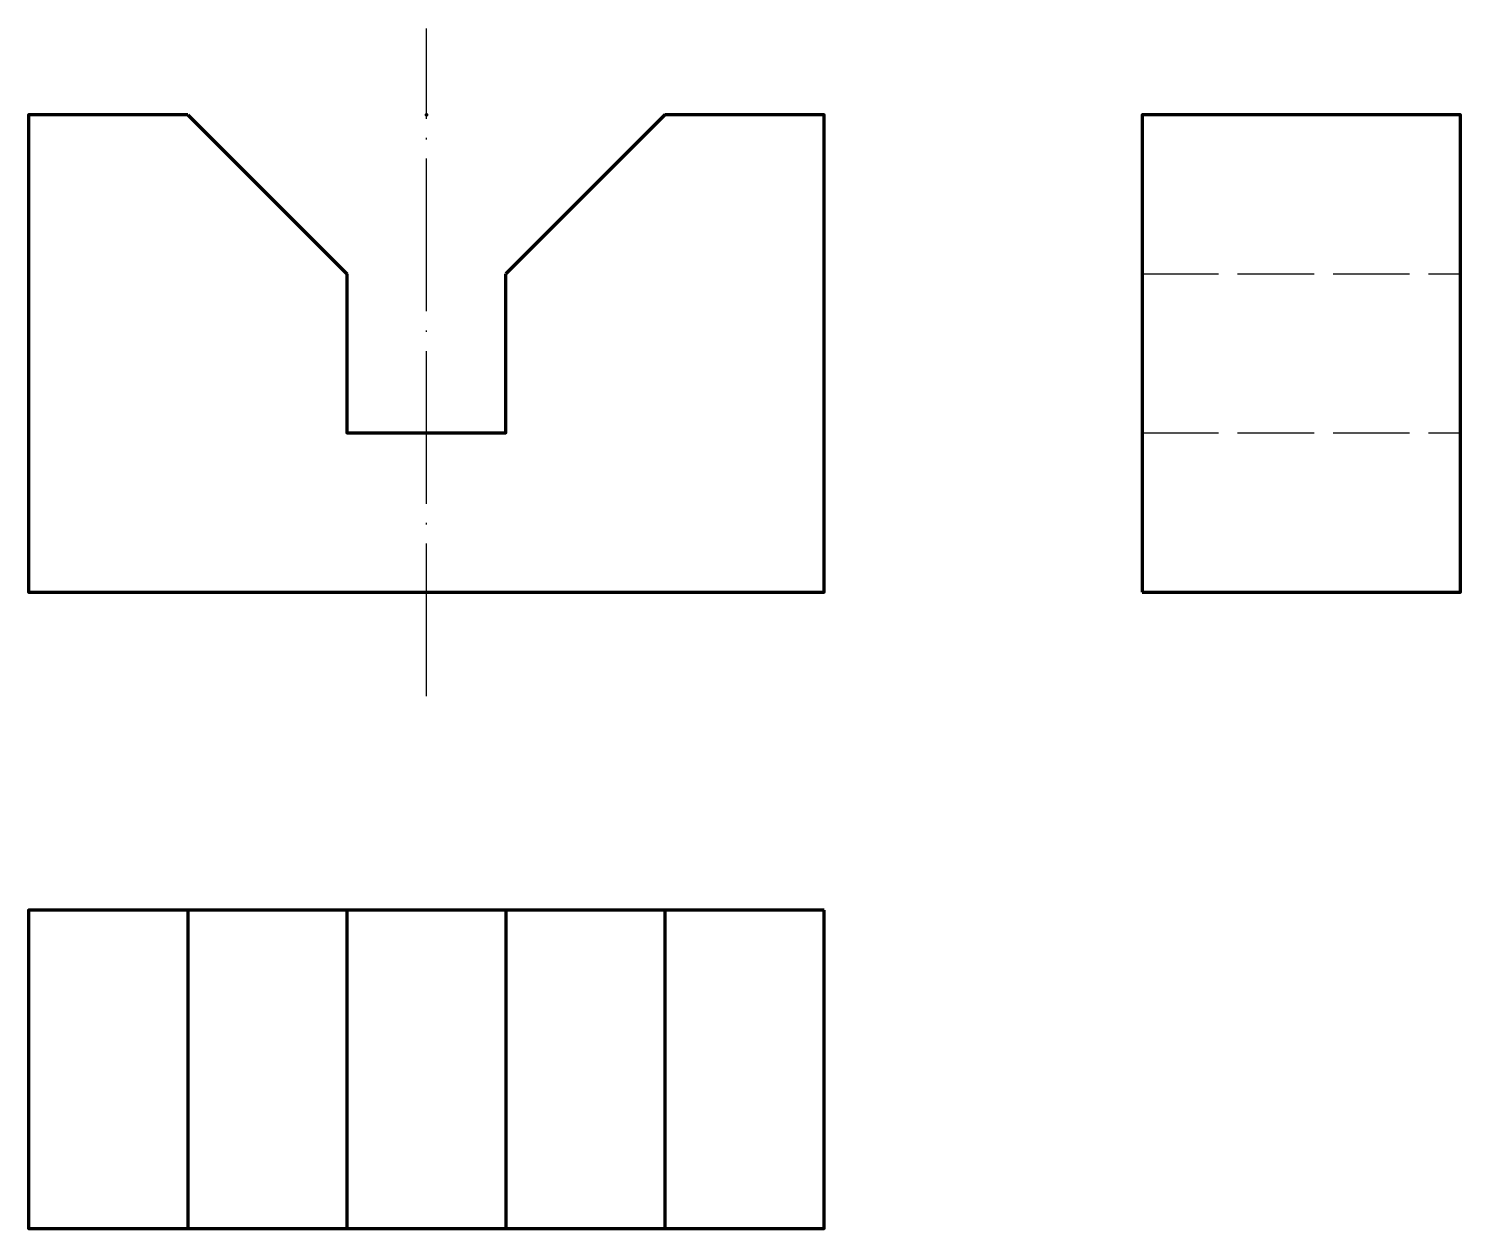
# Model space of a CAD drawing. Header units: millimetres. Extents: x 1824.4 to 1914.4, y 1114.6 to 1190.
import ezdxf

# ---------------------------------------------------------------- set-up
doc = ezdxf.new("R2010")
doc.units = ezdxf.units.MM
doc.header["$LTSCALE"] = 0.4
doc.linetypes.add('ACAD_ISO02W100', pattern=[15, 12, -3])
doc.linetypes.add('ACAD_ISO04W100', pattern=[30, 24, -3, 0, -3])
doc.layers.add('中心线', color=3, linetype='ACAD_ISO04W100')
doc.layers.add('虚线', color=5, linetype='ACAD_ISO02W100')
doc.layers.add('实线', color=7, linetype='Continuous', lineweight=70)

msp = doc.modelspace()

# ---------------------------------------------------------------- linework, layer by layer
at = {"layer": '中心线'}
msp.add_line((1849.404, 1148.049), (1849.404, 1190.013), dxfattribs=at)
msp.add_point((1824.404, 1154.6), dxfattribs=at)
msp.add_point((1824.404, 1154.6), dxfattribs=at)
at = {"layer": '实线'}
for p, q in [((1834.404, 1184.6), (1844.404, 1174.6)), ((1864.404, 1184.6), (1854.404, 1174.6)), ((1834.404, 1134.6), (1834.404, 1114.6)), ((1844.404, 1134.6), (1844.404, 1114.6)), ((1854.404, 1134.6), (1854.404, 1114.6)), ((1864.404, 1134.6), (1864.404, 1114.6))]:
    msp.add_line(p, q, dxfattribs=at)
for points in [[(1834.404, 1184.6), (1824.404, 1184.6), (1824.404, 1154.6), (1874.404, 1154.6), (1874.404, 1184.6), (1864.404, 1184.6)], [(1844.404, 1174.6), (1844.404, 1164.6), (1854.404, 1164.6), (1854.404, 1174.6)]]:
    msp.add_lwpolyline(points, dxfattribs=at)
for points in [[(1894.404, 1154.6), (1914.404, 1154.6), (1914.404, 1184.6), (1894.404, 1184.6)], [(1874.404, 1134.6), (1824.404, 1134.6), (1824.404, 1114.6), (1874.404, 1114.6)]]:
    msp.add_lwpolyline(points, close=True, dxfattribs=at)
msp.add_point((1849.404, 1184.6), dxfattribs=at)
at = {"layer": '虚线'}
for p, q in [((1894.404, 1174.6), (1914.404, 1174.6)), ((1894.404, 1164.6), (1914.404, 1164.6))]:
    msp.add_line(p, q, dxfattribs=at)

doc.saveas('drawing.dxf')
